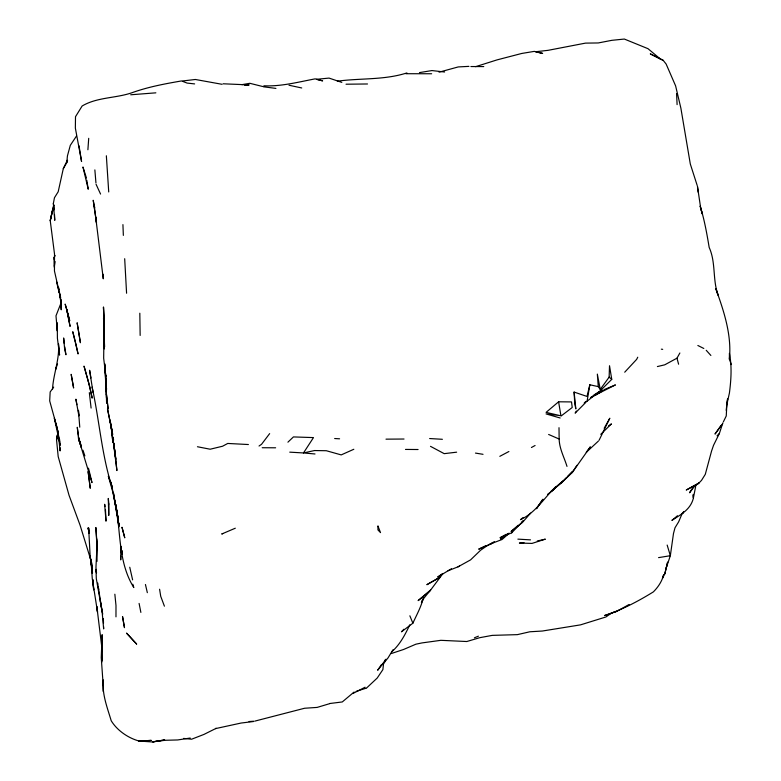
<?xml version="1.0" encoding="UTF-8"?>
<svg xmlns="http://www.w3.org/2000/svg" width="781" height="781" viewBox="0 0 781 781"><rect width="100%" height="100%" fill="white"/><g stroke="black" fill="none" stroke-linecap="round" stroke-linejoin="round"><path stroke-width="1.17" d="M57.257 323.109L57.413 338.3L59.561 355.101L58.468 343.825C59.795 359.221 53.284 374.031 52.503 389.387M115.978 616.853L115.988 605.48L114.846 594.204M97 561.393L97.049 544.386L95.868 527.497L97.186 550.136L96.649 538.802M104.4 341.238L104.517 346.852L103.483 307.187L104.107 324.125L103.668 358.176L105.835 376.247M731.309 364.59L729.376 359.153L729.434 353.393C732.022 366.377 731.114 379.947 729.415 393.019L726.838 404.656L726.252 415.961L723.362 421.867M103.141 691.341L103.307 679.948C101.881 694.006 107.261 707.479 111.214 720.746C117.101 730.44 128.172 738.113 139.213 741.062L151.28 740.388L138.725 741.091M59.346 291.811L60.635 298.332L54.455 270.978L54.524 254.098L50.238 220.642L53.704 205.218M120.782 556.248L120.723 559.899L120.879 546.29M120.84 552.597L120.938 546.515M97.049 544.386L95.965 567.26L96.307 578.604L102.155 612.04L103.648 628.9L103.58 626.635M103.717 346.793L103.971 335.391L103.717 346.793L104.234 338.808M101.911 641.982L101.94 661.937M101.989 639.541L102.155 634.67L101.247 657.524L103.229 685.708M600.247 389.397L597.338 374.099L598.266 386.615L600.247 389.397L609.131 377.145L609.522 365.733L611.757 379.351L599.662 391.379L586.941 401.297M87.892 149.767L88.712 138.315M729.376 359.153C731.846 335.147 723.958 311.268 715.874 288.941M106.577 388.45L106.275 391.935L105.972 379.849M54.524 214.668L54.768 220.34L53.352 203.47L54.455 197.739L58.194 191.755L63.3 168.628L66.766 162.673L67.439 155.878L70.31 145.325L76.382 136.206M383.666 662.708L382.885 669.61L377.223 678.035L366.455 688.139M726.174 410.337L727.589 398.827L726.838 404.656M54.406 265.999L55.08 261.567M587.107 401.122L589.84 384.779L598.266 386.615M58.224 430.966L56.535 439.742L58.194 456.582L69.04 495.291L80.092 525.232L90.918 560.319M58.175 431.62L56.535 439.742L58.184 431.786M52.737 209.025L50.238 220.642L53.869 205.061M663.137 575.948L662.493 578.194L664.797 573.898L667.589 562.31M664.797 573.898L667.599 562.242M589.84 384.779L587 396.436L574.103 392.072L574.728 403.396L575.831 408.912L574.103 392.072M663.684 574.513C662.122 581.181 658.178 587.087 653.375 591.881C637.95 601.409 621.754 609.912 604.494 615.574L616.863 611.318L629.095 604.494M695.676 486.417L693.284 498.561C690.326 509.808 680.651 514.63 671.875 520.41L677.478 515.743M722.835 422.902L719.369 433.494L713.541 445.307L711.54 451.125L705.282 474.37L701.523 480.354L698.497 483.527L686.245 490.019L699.015 482.902L694.202 486.69L689.564 492.762L692.737 487.715M666.154 568.148L670.342 555.701L673.476 533.56L674.999 527.79L678.66 521.806L682.34 513.137M66.766 162.673L67.586 160.466M423.38 597.631C421.223 606.837 416.732 614.667 412.876 623.209L401.493 631.809L403.865 629.242M682.799 513.605L683.57 511.565M422.667 599.31L421.418 602.532L423.946 598.139L430.624 589.948L418.128 600.618L429.814 591.129L442.759 573.82M56.525 367.041L55.636 369.296L57.511 363.975M383.403 663.938L385.033 660.033M384.994 661.243L382.27 664.182L384.584 662.034L385.921 659.223M599.095 440.25L609.815 418.216L604.162 428.281M385.599 659.838L384.584 662.034L387.962 658.012L392.989 649.782M409.791 624.82C405.105 634.728 399.901 644.764 391.496 652.037M63.3 168.628L67.312 160.281M505.942 534.399L500.016 537.758L511.653 532.847L512.453 531.275M637.755 357.22L636.652 359.367L624.712 372.205M53.372 210.714L54.289 209.005L53.352 203.47M657.397 366.562L664.729 364.825L676.981 358.176L679.87 352.992M576.358 411.06L575.148 413.139L586.062 402.156M54.24 267.112L54.123 257.349L55.187 255.572M566.166 478.001L561.266 482.99L572.19 472.603L590.358 446.859L586.258 452.336L598.392 441.08M572.19 472.603L576.944 465.3M554.52 488.076C543.391 498.961 535.18 512.941 520.478 519.668L523.153 517.491M381.421 664.641L377.633 670.264L384.262 662.142M542.434 499.899L536.459 508.734L542.971 499.196M530.602 513.107L522.382 522.557L511.067 531.51L518.164 525.271M720.873 425.694L714.996 434.06L722.64 423.771M53.674 387.122L50.169 391.974L49.691 400.907L57.306 428.554L60.235 445.277L54.338 418.255L57.306 428.554M269.65 433.611L261.547 444.291L259.038 446.029M556.013 486.612L553.202 490.097L547.52 494.402M555.799 486.592L551.913 490.907L562.691 481.164L550.859 491.454M511.653 532.847L523.485 520.605L521.708 522.157M567.807 476.332L572.707 471.334L561.461 482.941L552.304 490.322M717.056 435.808L719.369 433.494M584.188 403.084L585.848 401.444M600.765 434.334L611.425 423.878L608.458 426.016M287.925 442.173L293.431 436.921L313.484 437.594L303.487 452.951L289.751 452.15M508.558 533.813L502.046 539.515L489.697 544.22L493.455 542.17M558.6 401.795L560.973 416.107L572.219 407.497L571.516 401.922L558.6 401.795L546.085 412.378L559.889 415.57L546.065 413.91L560.162 417.991M354.096 692.034L342.273 701.953L329.602 703.535M451.457 568.744L437.711 577.032L442.446 573.664M507.425 533.862L500.699 539.066L509.114 533.12M599.457 392.433L594.897 395.401L602.258 390.93L600.15 392.101M601.282 391.242L603.098 390.051M494.519 541.77L491.015 544.035L478.694 549.17L486.094 545.519M488.359 544.835L480.637 550.195L470.592 559.87L458.008 566.84L448.021 570.755M593.745 395.118L599.662 391.379M439.801 577.315L426.846 584.696L439.068 577.764M591.705 396.807L598.041 393.282M531.431 447.503L535.083 445.502M499.811 456.338L508.9 451.516M590.621 397.461L615.428 384.906L604.221 389.582M352.856 693.528L365.108 687.212M458.008 566.84L459.521 566.069M353.832 449.27L341.209 454.903L326.312 450.725L314.538 450.549L303.487 452.951L315.016 453.976M222.897 533.521L221.726 534.009L235.306 528.21M474.389 637.813L478.402 636.164M391.213 653.57L403.582 649.48L415.902 644.188L422.101 642.9L440.865 640.322L466.784 641.523L479.798 637.677L492.255 635.373L517.393 634.641L529.821 631.78L542.365 631.028L580.537 624.859L605.89 616.99L611.699 612.939L616.863 611.318M356.234 691.351L365.859 688.276M329.533 703.701L317.135 707.41L304.59 708.25L254.752 721.136M475.57 66.688L496.96 59.912L521.786 53.45L534.272 51.38L542.649 53.44L535.61 51.751L548.116 50.326L585.496 43.121L598.236 42.955L611.835 40.329L624.351 39.05L647.986 48.676L660.209 58.868L663.186 60.342L666.144 64.052L675.614 85.89L680.876 108.139L690.306 163.99L697.208 185.517M439.068 72.174L458.242 66.932L468.932 66.365M537.25 541.008L545.333 539.154L532.007 543.41L519.404 543.049L524.022 542.668M406.891 72.936C384.291 80.199 360.578 78.032 337.363 81.175M241.905 84.66L249.832 83.303L262.582 86.486M658.568 557.634L670.342 555.701L667.159 545.06M419.465 72.604L431.942 70.563L444.594 71.998M190.222 738.035L177.736 739.949L165.181 740.29L152.676 741.843L164.654 739.949L152.354 741.95L139.213 741.062M253.62 721.507L241.104 723.04L215.566 728.595L216.22 728.302L203.948 734.423L191.609 739.216L183.555 738.416M456.641 452.179L444.204 453.654L430.497 446.341M182.842 80.941L195.357 79.477L222.087 84.309M130.691 94.784L155.868 92.832M249.022 721.546L253.61 721.224M244.443 85.119L249.159 84.914L223.073 83.782M367.509 83.977L346.042 84.211M431.639 73.756L405.866 73.717M385.999 439.156L404.031 439.029M263.871 85.793C281.267 86.623 298.205 82.044 315.163 78.861L322.641 80.873L316.5 79.311L329.026 78.09L341.824 82.386M470.894 66.541L483.771 66.58M262.201 447.728L275.634 447.796M405.495 449.426L418.079 449.524M248.397 444.535L227.74 443.452L222.575 446.234L210.157 449.221L197.447 446.742M334.659 438.531L339.589 438.805M517.881 539.134L530.504 539.866M429.638 438.541L442.388 439.293M194.625 83.909L187.098 83.079L181.524 80.941C164.732 83.831 147.863 86.974 131.804 92.793C115.481 98.377 97.147 97.088 82.142 105.991L75.503 116.701L75.357 128.094L81.566 161.501L79.027 145.813M661.341 349.175L662.688 349.341M263.304 86.779L275.927 88.399M475.473 453.087L483.029 454.317M288.999 85.236L301.73 87.97M548.623 434.451L559.147 439.049C559.381 448.763 564.224 457.354 566.996 466.403M663.186 60.342L650.27 53.869L660.209 58.868M697.853 345.485L703.808 348.472M609.131 377.145L611.757 379.351M706.219 350.288L710.876 355.462M412.876 623.209L409.859 615.799M96.053 184.267L100.564 194.059M164.41 606.183L160.72 596.303L159.588 589.235M81.009 444.994L78.578 438.405L81.497 447.698L78.5 438.541L77.27 427.285L78.403 435.076M112.239 487.08L108.334 476.078L113.02 492.762L118.39 521.073M715.884 288.765L718.12 295.169C712.428 279.862 716.031 262.543 709.177 247.44C706.864 233.529 704.384 219.627 700.167 206.145L702.295 213.974L700.752 208.498L697.462 186.405L698.194 192.233M82.942 450.207L84.856 455.87M86.437 178.029L82.952 166.988L88.233 189.236L86.798 180.265M80.218 443.998L78.5 438.541L91.992 482.619L89.61 472.612M112.22 487.617C101.628 455.03 99.48 420.529 92.09 387.151M132.819 584.227L133.795 587.546C118.185 562.476 120.821 532.32 115.744 504.419L118.487 521.152L113.489 493.25L118.888 526.736L117.599 515.48L111.029 482.111M132.614 579.873L129.753 567.231M676.981 358.176L678.601 364.21M88.448 468.17L89.346 471.499M75.357 341.717L72.76 331.72L78.08 353.969L75.65 342.82M94.286 205.784L94.852 208.01M89.346 533.423L87.999 527.858L89.288 533.491L88.653 527.936L90.137 556.17L92.49 572.951L91.172 562.837L92.256 578.457L97.527 612.089L96.844 606.534L101.93 648.152M90.996 560.319L89.942 555.926L91.748 565.464M56.622 282.009L59.073 292.25M90.957 378.024L89.6 370.253L93.085 392.677M147.336 592.672L145.442 584.51M98.035 585.33L97.752 583.056M78.852 437.301L79.984 442.886M139.096 603.43L140.873 612.421M58.926 289.634L58.497 287.457L58.897 289.849M94.071 204.681L93.203 200.268L96.502 222.712L94.12 205.93M112.757 434.548L110.043 420.08L115.178 453.732L116.916 470.562L112.698 436.969M111.947 431.141L107.485 408.814L111.781 429.687L111.947 431.141L111.048 425.606L112.835 442.436L112.21 434.539M102.731 614.198L100.329 600.843M76.88 404.695L75.903 399.169L78.871 415.882L78.442 410.298L79.76 427.178M118.79 522.86L119.171 525.105M59.297 292.231L61.289 304.19L60.781 299.679M102.155 612.04L98.201 586.414L98.699 589.616M104.556 365.488L105.826 376.071M117.911 516.212L118.234 518.242M64.774 346.891L65.955 354.75L64.677 349.244L63.622 337.968L64.276 343.533M118.771 523.016L119.132 525.408M104.986 506.508L104.654 504.282L106.001 521.161L105.474 509.827M113.509 442.505L115.783 459.296L114.661 449.163M117.189 510.647L117.472 512.922M113.313 437.907L113.587 440.162M113.997 443.53L114.397 446.908M104.303 325.179L103.522 318.423L104.176 329.875M89.327 392.618L91.104 408.072M96.483 572.824L96.102 569.369L96.493 572.922M60.283 295.179L60.537 297.434M58.272 434.08L60.108 450.91L59.971 447.513M95.692 217.167L103.268 278.817L103.063 274.229M693.147 495.574L693.391 497.878L693.157 494.373M104.224 344.362L103.941 341.014L104.283 348.941M94.862 169.897L95.946 182.949M126.581 293.236L124.687 258.706M121.924 550.644L122.207 554.266L122.031 550.869M105.991 380.708L105.581 375.134L106.401 392.052L104.761 363.829L106.45 397.675M108.725 191.96L106.353 155.77M60.196 295.345L61.23 309.813L60.811 299.611L60.576 304.121L55.988 315.817L57.316 330.988L57.267 323.041M54.123 257.349L54.27 259.614M101.911 642.568L101.774 640.332L101.911 660.648M676.571 93.476L677.098 104.634M91.377 562.681L91.865 572.873L91.602 562.623L91.797 570.569M59.639 439.576L59.727 441.841M122.929 224.606L123.349 235.393M104.107 324.125L103.483 307.187M105.952 379.488L106.587 403.279M103.893 338.417L104.254 347.701M103.375 618.689L103.492 623.228M139.819 313.21L140.15 335.44M559.001 427.685L559.147 439.049M377.984 526.111L377.945 529.918L380.523 532.622L377.984 526.111M108.891 504.009L108.764 515.401L108.286 498.444L108.891 504.009M136.607 644.032L126.629 633.225L136.607 644.032M88.351 381.489L84.016 366.113L89.844 386.966L92.178 398.125L88.351 381.489M66.766 309.549L65.155 304.082L69.704 320.64L66.766 309.549L70.046 326.233L66.766 309.549M124.726 537.689L122.021 527.36L124.726 537.689M80.394 342.634L77.163 322.953L80.394 342.634M73.014 384.574L71.169 374.324L73.619 388.011L73.014 384.574M123.515 622.154L122.529 616.531L124.482 627.68L123.515 622.154M88.849 477.035L88.097 471.49L90.254 488.281L88.849 477.035M107.485 403.328L106.382 393.731L108.081 408.795L107.485 403.328M93.642 589.704L92.802 579.658L93.642 589.704"/></g></svg>
